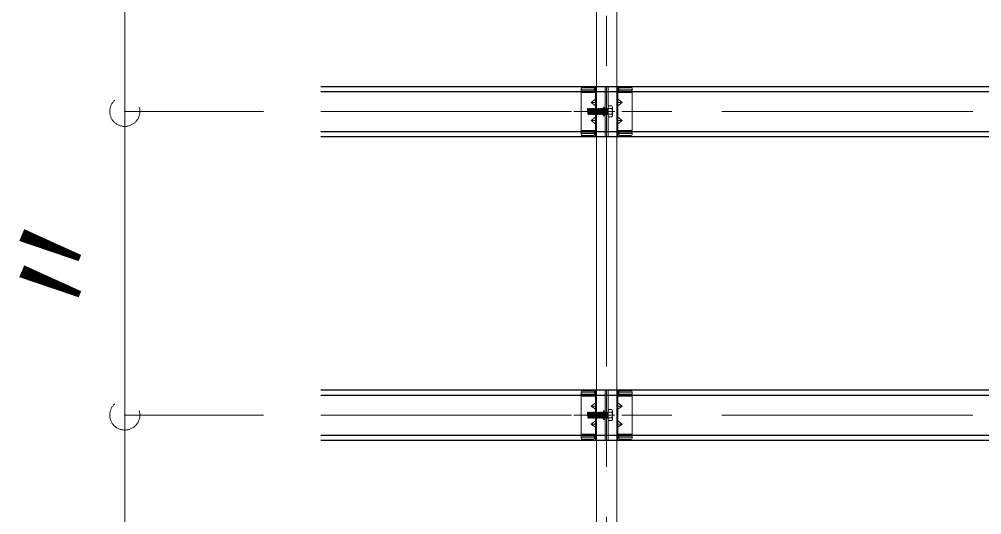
# Model space of a CAD drawing. Units: millimetres, scale not verified. Extents: x -9750 to 9750, y -6984 to 6875.
# Drawn here: x -4618 to -3658, y -3225 to -2730 of the extents above; entities that cross this region are included whole.
import ezdxf
from ezdxf.enums import TextEntityAlignment as Align

# ---------------------------------------------------------------- set-up
doc = ezdxf.new("R2010")
doc.units = ezdxf.units.MM
doc.header["$LTSCALE"] = 50
doc.header["$PDMODE"] = 32
doc.header["$PDSIZE"] = 30
doc.linetypes.add('CHAIN1', pattern=[8, 5, -1, 1, -1])
doc.linetypes.add('DASHED1', pattern=[1.8, 1.2, -0.6])
for name, color, linetype, lineweight in [('8-0_中心線', 4, 'CHAIN1', 9), ('8-2_野縁受け', 3, 'Continuous', 18), ('8-3_野縁', 2, 'Continuous', 25), ('8-5_寸法', 3, 'DASHED1', 18), ('8-A_クリップ', 7, 'Continuous', 18)]:
    doc.layers.add(name, color=color, linetype=linetype, lineweight=lineweight)
doc.styles.add('ＭＳ ゴシック', font='')
doc.styles.get('ＭＳ ゴシック').set_extended_font_data('MS Gothic')

msp = doc.modelspace()

# ---------------------------------------------------------------- linework, layer by layer
at = {"layer": '8-0_中心線'}
for p, q in [((-4032.19, -5076.83), (-4032.19, -1818.48)), ((-4317.19, -2822.29), (-1347.18, -2822.29)), ((-4064.9, -2822.29), (-4024.15, -2822.29)), ((-4317.19, -3125.29), (-1347.18, -3125.29)), ((-4064.9, -3125.29), (-4024.15, -3125.29))]:
    msp.add_line(p, q, dxfattribs=at)
at = {"layer": '8-2_野縁受け'}
for p, q in [((-4042.19, -5076.83), (-4042.19, -2028.54)), ((-4022.19, -5076.83), (-4022.19, -2028.54))]:
    msp.add_line(p, q, dxfattribs=at)
at = {"layer": '8-3_野縁'}
for p, q in [((-4317.19, -2797.29), (-1347.18, -2797.29)), ((-4317.19, -2802.28), (-1347.18, -2802.28)), ((-4317.19, -2842.29), (-1347.18, -2842.29)), ((-4317.19, -2847.29), (-1347.18, -2847.29)), ((-4317.19, -3100.29), (-1347.18, -3100.29)), ((-4317.19, -3105.29), (-1347.18, -3105.29)), ((-4317.19, -3145.29), (-1347.18, -3145.29)), ((-4317.19, -3150.29), (-1347.18, -3150.29))]:
    msp.add_line(p, q, dxfattribs=at)
at = {"layer": '8-5_寸法', "color": 4, "linetype": 'Continuous'}
for points in [[(-4512.63, -2822.29), (-4512.63, -2519.29), (-4512.63, -2216.29)], [(-4512.63, -3125.29), (-4512.63, -2822.29), (-4374.45, -2822.29)], [(-4512.63, -3428.28), (-4512.63, -3125.29), (-4374.45, -3125.29)]]:
    msp.add_lwpolyline(points, dxfattribs=at)
at = {"layer": '8-5_寸法', "color": 7}
for p in [(-4512.63, -2822.29), (-4512.63, -3125.29)]:
    msp.add_point(p, dxfattribs=at)
at = {"layer": '8-A_クリップ'}
for p, q in [((-4057.59, -2799.1), (-4057.59, -2822.29)), ((-4044.19, -2801.64), (-4057.59, -2801.64)), ((-4044.99, -2798.3), (-4056.79, -2798.3)), ((-4044.99, -2800.09), (-4056.79, -2800.09)), ((-4044.19, -2799.17), (-4044.19, -2803.29)), ((-4044.19, -2799.17), (-4044.19, -2803.29)), ((-4043.19, -2797.29), (-4043.19, -2822.29)), ((-4043.19, -2797.29), (-4032.19, -2797.29)), ((-4033.79, -2797.29), (-4033.79, -2822.29)), ((-4032.19, -2797.29), (-4032.19, -2822.29)), ((-4021.19, -2797.29), (-4032.19, -2797.29)), ((-4032.19, -2797.29), (-4032.19, -2822.29)), ((-4030.59, -2797.29), (-4030.59, -2822.29)), ((-4021.19, -2797.29), (-4021.19, -2822.29)), ((-4020.19, -2799.17), (-4020.19, -2803.29)), ((-4020.19, -2799.17), (-4020.19, -2803.29)), ((-4020.19, -2801.64), (-4006.79, -2801.64)), ((-4019.39, -2798.3), (-4007.59, -2798.3)), ((-4019.39, -2800.09), (-4007.59, -2800.09)), ((-4006.79, -2799.1), (-4006.79, -2822.29)), ((-4057.59, -2803.29), (-4044.19, -2803.29)), ((-4047.67, -2813.29), (-4043.19, -2810.04)), ((-4044.19, -2803.29), (-4043.19, -2803.29)), ((-4020.19, -2803.29), (-4021.19, -2803.29)), ((-4016.71, -2813.29), (-4021.19, -2810.04)), ((-4006.79, -2803.29), (-4020.19, -2803.29)), ((-4051.21, -2819.66), (-4050.84, -2819.28)), ((-4051.21, -2819.66), (-4050.84, -2824.91)), ((-4050.84, -2819.28), (-4050.46, -2819.66)), ((-4050.46, -2819.66), (-4050.09, -2824.91)), ((-4050.09, -2819.66), (-4049.71, -2824.91)), ((-4049.34, -2819.66), (-4048.96, -2824.91)), ((-4048.96, -2819.66), (-4048.59, -2824.91)), ((-4048.21, -2819.66), (-4047.84, -2824.91)), ((-4047.84, -2819.66), (-4047.46, -2824.91)), ((-4047.67, -2813.29), (-4043.19, -2816.54)), ((-4047.67, -2813.29), (-4043.19, -2813.29)), ((-4047.09, -2819.66), (-4046.71, -2824.91)), ((-4047.09, -2819.66), (-4046.71, -2819.66)), ((-4046.71, -2819.66), (-4046.34, -2819.28)), ((-4046.71, -2819.66), (-4046.34, -2824.91)), ((-4046.34, -2819.28), (-4045.96, -2819.66)), ((-4045.96, -2819.66), (-4045.59, -2824.91)), ((-4045.59, -2819.66), (-4045.21, -2824.91)), ((-4044.84, -2819.66), (-4044.46, -2824.91)), ((-4044.46, -2819.66), (-4044.09, -2824.91)), ((-4043.71, -2819.66), (-4043.34, -2824.91)), ((-4043.34, -2819.66), (-4042.96, -2824.91)), ((-4042.59, -2819.66), (-4042.21, -2824.91)), ((-4042.21, -2819.66), (-4041.84, -2824.91)), ((-4041.46, -2819.66), (-4041.09, -2824.91)), ((-4041.09, -2819.66), (-4040.71, -2824.91)), ((-4040.34, -2819.66), (-4039.96, -2824.91)), ((-4039.96, -2819.66), (-4039.59, -2824.91)), ((-4039.21, -2819.66), (-4038.84, -2824.91)), ((-4039.21, -2819.66), (-4038.84, -2819.66)), ((-4038.84, -2819.66), (-4038.46, -2819.28)), ((-4038.84, -2819.66), (-4038.46, -2824.91)), ((-4038.46, -2819.28), (-4038.09, -2819.66)), ((-4038.09, -2819.66), (-4037.71, -2824.91)), ((-4037.71, -2819.66), (-4037.34, -2824.91)), ((-4036.96, -2819.66), (-4036.59, -2824.91)), ((-4036.59, -2819.66), (-4036.21, -2824.91)), ((-4035.84, -2819.66), (-4035.46, -2824.91)), ((-4035.84, -2819.66), (-4035.46, -2819.66)), ((-4035.46, -2819.66), (-4035.39, -2819.59)), ((-4035.46, -2819.66), (-4035.39, -2820.71)), ((-4027.19, -2819.51), (-4030.59, -2819.51)), ((-4026.39, -2826.44), (-4026.39, -2818.13)), ((-4016.71, -2813.29), (-4021.19, -2816.54)), ((-4016.71, -2813.29), (-4021.19, -2813.29)), ((-4057.59, -2845.47), (-4057.59, -2822.29)), ((-4050.84, -2824.91), (-4050.46, -2825.28)), ((-4050.46, -2825.28), (-4050.09, -2824.91)), ((-4047.67, -2831.29), (-4043.19, -2828.04)), ((-4043.19, -2847.29), (-4043.19, -2822.29)), ((-4038.84, -2824.91), (-4038.46, -2824.91)), ((-4035.46, -2824.91), (-4035.39, -2824.91)), ((-4035.39, -2826.59), (-4033.79, -2826.59)), ((-4033.79, -2847.29), (-4033.79, -2822.29)), ((-4032.19, -2847.29), (-4032.19, -2822.29)), ((-4032.19, -2847.29), (-4032.19, -2822.29)), ((-4030.59, -2847.29), (-4030.59, -2822.29)), ((-4027.19, -2825.06), (-4030.59, -2825.06)), ((-4021.19, -2847.29), (-4021.19, -2822.29)), ((-4016.71, -2831.29), (-4021.19, -2828.04)), ((-4006.79, -2845.47), (-4006.79, -2822.29)), ((-4047.67, -2831.29), (-4043.19, -2834.54)), ((-4047.67, -2831.29), (-4043.19, -2831.29)), ((-4016.71, -2831.29), (-4021.19, -2834.54)), ((-4016.71, -2831.29), (-4021.19, -2831.29)), ((-4057.59, -2841.29), (-4044.19, -2841.29)), ((-4044.19, -2842.94), (-4057.59, -2842.94)), ((-4044.99, -2844.48), (-4056.79, -2844.48)), ((-4044.99, -2846.27), (-4056.79, -2846.27)), ((-4044.19, -2841.29), (-4043.19, -2841.29)), ((-4044.19, -2845.4), (-4044.19, -2841.29)), ((-4043.19, -2847.29), (-4032.19, -2847.29)), ((-4021.19, -2847.29), (-4032.19, -2847.29)), ((-4020.19, -2841.29), (-4021.19, -2841.29)), ((-4020.19, -2845.4), (-4020.19, -2841.29)), ((-4006.79, -2841.29), (-4020.19, -2841.29)), ((-4020.19, -2842.94), (-4006.79, -2842.94)), ((-4019.39, -2844.48), (-4007.59, -2844.48)), ((-4019.39, -2846.27), (-4007.59, -2846.27)), ((-4057.59, -3102.1), (-4057.59, -3125.29)), ((-4044.19, -3104.64), (-4057.59, -3104.64)), ((-4057.59, -3106.29), (-4044.19, -3106.29)), ((-4044.99, -3101.3), (-4056.79, -3101.3)), ((-4044.99, -3103.09), (-4056.79, -3103.09)), ((-4044.19, -3102.17), (-4044.19, -3106.29)), ((-4044.19, -3102.17), (-4044.19, -3106.29)), ((-4044.19, -3106.29), (-4043.19, -3106.29)), ((-4043.19, -3100.29), (-4043.19, -3125.29)), ((-4043.19, -3100.29), (-4032.19, -3100.29)), ((-4033.79, -3100.29), (-4033.79, -3125.29)), ((-4032.19, -3100.29), (-4032.19, -3125.29)), ((-4021.19, -3100.29), (-4032.19, -3100.29)), ((-4032.19, -3100.29), (-4032.19, -3125.29)), ((-4030.59, -3100.29), (-4030.59, -3125.29)), ((-4021.19, -3100.29), (-4021.19, -3125.29)), ((-4020.19, -3106.29), (-4021.19, -3106.29)), ((-4020.19, -3102.17), (-4020.19, -3106.29)), ((-4020.19, -3102.17), (-4020.19, -3106.29)), ((-4020.19, -3104.64), (-4006.79, -3104.64)), ((-4006.79, -3106.29), (-4020.19, -3106.29)), ((-4019.39, -3101.3), (-4007.59, -3101.3)), ((-4019.39, -3103.09), (-4007.59, -3103.09)), ((-4006.79, -3102.1), (-4006.79, -3125.29)), ((-4047.67, -3116.29), (-4043.19, -3113.04)), ((-4047.67, -3116.29), (-4043.19, -3119.54)), ((-4047.67, -3116.29), (-4043.19, -3116.29)), ((-4016.71, -3116.29), (-4021.19, -3113.04)), ((-4016.71, -3116.29), (-4021.19, -3119.54)), ((-4016.71, -3116.29), (-4021.19, -3116.29)), ((-4057.59, -3148.47), (-4057.59, -3125.29)), ((-4051.21, -3122.66), (-4050.84, -3122.29)), ((-4051.21, -3122.66), (-4050.84, -3127.91)), ((-4050.84, -3122.29), (-4050.46, -3122.66)), ((-4050.84, -3127.91), (-4050.46, -3128.29)), ((-4050.46, -3122.66), (-4050.09, -3127.91)), ((-4050.46, -3128.29), (-4050.09, -3127.91)), ((-4050.09, -3122.66), (-4049.71, -3127.91)), ((-4049.34, -3122.66), (-4048.96, -3127.91)), ((-4048.96, -3122.66), (-4048.59, -3127.91)), ((-4048.21, -3122.66), (-4047.84, -3127.91)), ((-4047.84, -3122.66), (-4047.46, -3127.91)), ((-4047.09, -3122.66), (-4046.71, -3127.91)), ((-4047.09, -3122.66), (-4046.71, -3122.66)), ((-4046.71, -3122.66), (-4046.34, -3122.29)), ((-4046.71, -3122.66), (-4046.34, -3127.91)), ((-4046.34, -3122.29), (-4045.96, -3122.66)), ((-4045.96, -3122.66), (-4045.59, -3127.91)), ((-4045.59, -3122.66), (-4045.21, -3127.91)), ((-4044.84, -3122.66), (-4044.46, -3127.91)), ((-4044.46, -3122.66), (-4044.09, -3127.91)), ((-4043.71, -3122.66), (-4043.34, -3127.91)), ((-4043.34, -3122.66), (-4042.96, -3127.91)), ((-4043.19, -3150.29), (-4043.19, -3125.29)), ((-4042.59, -3122.66), (-4042.21, -3127.91)), ((-4042.21, -3122.66), (-4041.84, -3127.91)), ((-4041.46, -3122.66), (-4041.09, -3127.91)), ((-4041.09, -3122.66), (-4040.71, -3127.91)), ((-4040.34, -3122.66), (-4039.96, -3127.91)), ((-4039.96, -3122.66), (-4039.59, -3127.91)), ((-4039.21, -3122.66), (-4038.84, -3127.91)), ((-4039.21, -3122.66), (-4038.84, -3122.66)), ((-4038.84, -3122.66), (-4038.46, -3122.29)), ((-4038.84, -3122.66), (-4038.46, -3127.91)), ((-4038.84, -3127.91), (-4038.46, -3127.91)), ((-4038.46, -3122.29), (-4038.09, -3122.66)), ((-4038.09, -3122.66), (-4037.71, -3127.91)), ((-4037.71, -3122.66), (-4037.34, -3127.91)), ((-4036.96, -3122.66), (-4036.59, -3127.91)), ((-4036.59, -3122.66), (-4036.21, -3127.91)), ((-4035.84, -3122.66), (-4035.46, -3127.91)), ((-4035.84, -3122.66), (-4035.46, -3122.66)), ((-4035.46, -3122.66), (-4035.39, -3122.58)), ((-4035.46, -3122.66), (-4035.39, -3123.71)), ((-4035.46, -3127.91), (-4035.39, -3127.91)), ((-4033.79, -3150.29), (-4033.79, -3125.29)), ((-4032.19, -3150.29), (-4032.19, -3125.29)), ((-4032.19, -3150.29), (-4032.19, -3125.29)), ((-4027.19, -3122.51), (-4030.59, -3122.51)), ((-4030.59, -3150.29), (-4030.59, -3125.29)), ((-4027.19, -3128.06), (-4030.59, -3128.06)), ((-4026.39, -3129.44), (-4026.39, -3121.13)), ((-4021.19, -3150.29), (-4021.19, -3125.29)), ((-4006.79, -3148.47), (-4006.79, -3125.29)), ((-4047.67, -3134.28), (-4043.19, -3131.03)), ((-4047.67, -3134.28), (-4043.19, -3137.53)), ((-4047.67, -3134.28), (-4043.19, -3134.28)), ((-4035.39, -3129.58), (-4033.79, -3129.58)), ((-4016.71, -3134.28), (-4021.19, -3131.03)), ((-4016.71, -3134.28), (-4021.19, -3137.53)), ((-4016.71, -3134.28), (-4021.19, -3134.28)), ((-4057.59, -3144.29), (-4044.19, -3144.29)), ((-4044.19, -3145.94), (-4057.59, -3145.94)), ((-4044.99, -3147.48), (-4056.79, -3147.48)), ((-4044.19, -3144.29), (-4043.19, -3144.29)), ((-4044.19, -3148.4), (-4044.19, -3144.29)), ((-4020.19, -3144.29), (-4021.19, -3144.29)), ((-4020.19, -3148.4), (-4020.19, -3144.29)), ((-4006.79, -3144.29), (-4020.19, -3144.29)), ((-4020.19, -3145.94), (-4006.79, -3145.94)), ((-4019.39, -3147.48), (-4007.59, -3147.48)), ((-4044.99, -3149.27), (-4056.79, -3149.27)), ((-4043.19, -3150.29), (-4032.19, -3150.29)), ((-4021.19, -3150.29), (-4032.19, -3150.29)), ((-4019.39, -3149.27), (-4007.59, -3149.27))]:
    msp.add_line(p, q, dxfattribs=at)
at = {"layer": '8-A_クリップ', "linetype": 'DASHED1'}
for p, q in [((-4035.39, -2819.28), (-4033.79, -2819.28)), ((-4035.39, -2819.59), (-4035.09, -2819.28)), ((-4035.09, -2819.28), (-4034.71, -2819.66)), ((-4034.71, -2819.66), (-4034.34, -2824.91)), ((-4034.34, -2819.66), (-4033.96, -2824.91)), ((-4033.59, -2819.66), (-4033.21, -2824.91)), ((-4033.21, -2819.66), (-4032.84, -2824.91)), ((-4032.46, -2819.66), (-4032.09, -2824.91)), ((-4032.09, -2819.66), (-4031.71, -2824.91)), ((-4031.34, -2819.66), (-4030.96, -2824.91)), ((-4030.96, -2819.66), (-4030.59, -2824.91)), ((-4030.59, -2819.28), (-4030.59, -2825.28)), ((-4035.39, -2825.29), (-4033.79, -2825.29)), ((-4030.96, -2824.91), (-4030.59, -2824.91)), ((-4035.39, -3122.29), (-4033.79, -3122.29)), ((-4035.39, -3122.58), (-4035.09, -3122.29)), ((-4035.39, -3128.29), (-4033.79, -3128.29)), ((-4035.09, -3122.29), (-4034.71, -3122.66)), ((-4034.71, -3122.66), (-4034.34, -3127.91)), ((-4034.34, -3122.66), (-4033.96, -3127.91)), ((-4033.59, -3122.66), (-4033.21, -3127.91)), ((-4033.21, -3122.66), (-4032.84, -3127.91)), ((-4032.46, -3122.66), (-4032.09, -3127.91)), ((-4032.09, -3122.66), (-4031.71, -3127.91)), ((-4031.34, -3122.66), (-4030.96, -3127.91)), ((-4030.96, -3122.66), (-4030.59, -3127.91)), ((-4030.96, -3127.91), (-4030.59, -3127.91)), ((-4030.59, -3122.29), (-4030.59, -3128.29))]:
    msp.add_line(p, q, dxfattribs=at)
at = {"layer": '8-A_クリップ'}
for points in [[(-4050.46, -2819.66), (-4050.09, -2819.66), (-4049.71, -2819.28), (-4049.34, -2819.66)], [(-4049.34, -2819.66), (-4048.96, -2819.66), (-4048.59, -2819.28), (-4048.21, -2819.66)], [(-4048.21, -2819.66), (-4047.84, -2819.66), (-4047.46, -2819.28), (-4047.09, -2819.66)], [(-4045.96, -2819.66), (-4045.59, -2819.66), (-4045.21, -2819.28), (-4044.84, -2819.66)], [(-4044.84, -2819.66), (-4044.46, -2819.66), (-4044.09, -2819.28), (-4043.71, -2819.66)], [(-4043.71, -2819.66), (-4043.34, -2819.66), (-4042.96, -2819.28), (-4042.59, -2819.66)], [(-4042.59, -2819.66), (-4042.21, -2819.66), (-4041.84, -2819.28), (-4041.46, -2819.66)], [(-4041.46, -2819.66), (-4041.09, -2819.66), (-4040.71, -2819.28), (-4040.34, -2819.66)], [(-4040.34, -2819.66), (-4039.96, -2819.66), (-4039.59, -2819.28), (-4039.21, -2819.66)], [(-4038.09, -2819.66), (-4037.71, -2819.66), (-4037.34, -2819.28), (-4036.96, -2819.66)], [(-4036.96, -2819.66), (-4036.59, -2819.66), (-4036.21, -2819.28), (-4035.84, -2819.66)], [(-4035.39, -2826.59), (-4035.39, -2817.99), (-4033.79, -2817.99)], [(-4027.19, -2827.83), (-4030.59, -2827.83), (-4030.59, -2816.74), (-4027.19, -2816.74)], [(-4050.09, -2824.91), (-4049.71, -2824.91), (-4049.34, -2825.28), (-4048.96, -2824.91)], [(-4048.96, -2824.91), (-4048.59, -2824.91), (-4048.21, -2825.28), (-4047.84, -2824.91)], [(-4047.84, -2824.91), (-4047.46, -2824.91), (-4047.09, -2825.28)], [(-4047.09, -2825.28), (-4046.71, -2824.91), (-4046.34, -2824.91)], [(-4046.34, -2824.91), (-4045.96, -2825.28), (-4045.59, -2824.91)], [(-4045.59, -2824.91), (-4045.21, -2824.91), (-4044.84, -2825.28), (-4044.46, -2824.91)], [(-4044.46, -2824.91), (-4044.09, -2824.91), (-4043.71, -2825.28), (-4043.34, -2824.91)], [(-4043.34, -2824.91), (-4042.96, -2824.91), (-4042.59, -2825.28), (-4042.21, -2824.91)], [(-4042.21, -2824.91), (-4041.84, -2824.91), (-4041.46, -2825.28), (-4041.09, -2824.91)], [(-4041.09, -2824.91), (-4040.71, -2824.91), (-4040.34, -2825.28), (-4039.96, -2824.91)], [(-4039.96, -2824.91), (-4039.59, -2824.91), (-4039.21, -2825.28), (-4038.84, -2824.91)], [(-4038.46, -2824.91), (-4038.09, -2825.28), (-4037.71, -2824.91)], [(-4037.71, -2824.91), (-4037.34, -2824.91), (-4036.96, -2825.28), (-4036.59, -2824.91)], [(-4036.59, -2824.91), (-4036.21, -2824.91), (-4035.84, -2825.28), (-4035.46, -2824.91)], [(-4050.46, -3122.66), (-4050.09, -3122.66), (-4049.71, -3122.29), (-4049.34, -3122.66)], [(-4050.09, -3127.91), (-4049.71, -3127.91), (-4049.34, -3128.29), (-4048.96, -3127.91)], [(-4049.34, -3122.66), (-4048.96, -3122.66), (-4048.59, -3122.29), (-4048.21, -3122.66)], [(-4048.96, -3127.91), (-4048.59, -3127.91), (-4048.21, -3128.29), (-4047.84, -3127.91)], [(-4048.21, -3122.66), (-4047.84, -3122.66), (-4047.46, -3122.29), (-4047.09, -3122.66)], [(-4047.84, -3127.91), (-4047.46, -3127.91), (-4047.09, -3128.29)], [(-4047.09, -3128.29), (-4046.71, -3127.91), (-4046.34, -3127.91)], [(-4046.34, -3127.91), (-4045.96, -3128.29), (-4045.59, -3127.91)], [(-4045.96, -3122.66), (-4045.59, -3122.66), (-4045.21, -3122.29), (-4044.84, -3122.66)], [(-4045.59, -3127.91), (-4045.21, -3127.91), (-4044.84, -3128.29), (-4044.46, -3127.91)], [(-4044.84, -3122.66), (-4044.46, -3122.66), (-4044.09, -3122.29), (-4043.71, -3122.66)], [(-4044.46, -3127.91), (-4044.09, -3127.91), (-4043.71, -3128.29), (-4043.34, -3127.91)], [(-4043.71, -3122.66), (-4043.34, -3122.66), (-4042.96, -3122.29), (-4042.59, -3122.66)], [(-4043.34, -3127.91), (-4042.96, -3127.91), (-4042.59, -3128.29), (-4042.21, -3127.91)], [(-4042.59, -3122.66), (-4042.21, -3122.66), (-4041.84, -3122.29), (-4041.46, -3122.66)], [(-4042.21, -3127.91), (-4041.84, -3127.91), (-4041.46, -3128.29), (-4041.09, -3127.91)], [(-4041.46, -3122.66), (-4041.09, -3122.66), (-4040.71, -3122.29), (-4040.34, -3122.66)], [(-4041.09, -3127.91), (-4040.71, -3127.91), (-4040.34, -3128.29), (-4039.96, -3127.91)], [(-4040.34, -3122.66), (-4039.96, -3122.66), (-4039.59, -3122.29), (-4039.21, -3122.66)], [(-4039.96, -3127.91), (-4039.59, -3127.91), (-4039.21, -3128.29), (-4038.84, -3127.91)], [(-4038.46, -3127.91), (-4038.09, -3128.29), (-4037.71, -3127.91)], [(-4038.09, -3122.66), (-4037.71, -3122.66), (-4037.34, -3122.29), (-4036.96, -3122.66)], [(-4037.71, -3127.91), (-4037.34, -3127.91), (-4036.96, -3128.29), (-4036.59, -3127.91)], [(-4036.96, -3122.66), (-4036.59, -3122.66), (-4036.21, -3122.29), (-4035.84, -3122.66)], [(-4036.59, -3127.91), (-4036.21, -3127.91), (-4035.84, -3128.29), (-4035.46, -3127.91)], [(-4035.39, -3129.58), (-4035.39, -3120.99), (-4033.79, -3120.99)], [(-4027.19, -3130.83), (-4030.59, -3130.83), (-4030.59, -3119.74), (-4027.19, -3119.74)]]:
    msp.add_lwpolyline(points, dxfattribs=at)
at = {"layer": '8-A_クリップ', "linetype": 'DASHED1'}
for points in [[(-4035.39, -2824.91), (-4035.09, -2824.91), (-4035.39, -2820.71)], [(-4034.71, -2819.66), (-4034.34, -2819.66), (-4033.96, -2819.28), (-4033.59, -2819.66)], [(-4033.59, -2819.66), (-4033.21, -2819.66), (-4032.84, -2819.28), (-4032.46, -2819.66)], [(-4032.46, -2819.66), (-4032.09, -2819.66), (-4031.71, -2819.28), (-4031.34, -2819.66)], [(-4031.34, -2819.66), (-4030.96, -2819.66), (-4030.59, -2819.28)], [(-4035.09, -2824.91), (-4034.71, -2825.28), (-4034.34, -2824.91)], [(-4034.34, -2824.91), (-4033.96, -2824.91), (-4033.59, -2825.28), (-4033.21, -2824.91)], [(-4033.21, -2824.91), (-4032.84, -2824.91), (-4032.46, -2825.28), (-4032.09, -2824.91)], [(-4032.09, -2824.91), (-4031.71, -2824.91), (-4031.34, -2825.28), (-4030.96, -2824.91)], [(-4035.39, -3127.91), (-4035.09, -3127.91), (-4035.39, -3123.71)], [(-4035.09, -3127.91), (-4034.71, -3128.29), (-4034.34, -3127.91)], [(-4034.71, -3122.66), (-4034.34, -3122.66), (-4033.96, -3122.29), (-4033.59, -3122.66)], [(-4034.34, -3127.91), (-4033.96, -3127.91), (-4033.59, -3128.29), (-4033.21, -3127.91)], [(-4033.59, -3122.66), (-4033.21, -3122.66), (-4032.84, -3122.29), (-4032.46, -3122.66)], [(-4033.21, -3127.91), (-4032.84, -3127.91), (-4032.46, -3128.29), (-4032.09, -3127.91)], [(-4032.46, -3122.66), (-4032.09, -3122.66), (-4031.71, -3122.29), (-4031.34, -3122.66)], [(-4032.09, -3127.91), (-4031.71, -3127.91), (-4031.34, -3128.29), (-4030.96, -3127.91)], [(-4031.34, -3122.66), (-4030.96, -3122.66), (-4030.59, -3122.29)]]:
    msp.add_lwpolyline(points, dxfattribs=at)
at = {"layer": '8-A_クリップ'}
for centre, radius, start, end in [((-4056.79, -2799.1), 0.8, 90, 180), ((-4056.79, -2800.89), 0.8, 90, 180), ((-4044.99, -2799.1), 0.8, 0, 90), ((-4044.99, -2800.89), 0.8, 0, 90), ((-4019.39, -2799.1), 0.8, 90, 180), ((-4019.39, -2800.89), 0.8, 90, 180), ((-4007.59, -2799.1), 0.8, 0, 90), ((-4007.59, -2800.89), 0.8, 0, 90), ((-4027.99, -2818.13), 1.6, 299.99998, 59.99998), ((-4031.59, -2822.29), 5.2, 327.79576, 32.20422), ((-4027.99, -2826.44), 1.6, 299.99998, 60), ((-4056.79, -2843.68), 0.8, 180, 270), ((-4056.79, -2845.47), 0.8, 180, 270), ((-4044.99, -2843.68), 0.8, 270, 0), ((-4044.99, -2845.47), 0.8, 270, 0), ((-4019.39, -2843.68), 0.8, 180, 270), ((-4019.39, -2845.47), 0.8, 180, 270), ((-4007.59, -2843.68), 0.8, 270, 0), ((-4007.59, -2845.47), 0.8, 270, 0), ((-4056.79, -3102.1), 0.8, 90, 180), ((-4056.79, -3103.89), 0.8, 90, 180), ((-4044.99, -3102.1), 0.8, 0, 90), ((-4044.99, -3103.89), 0.8, 0, 90), ((-4019.39, -3102.1), 0.8, 90, 180), ((-4019.39, -3103.89), 0.8, 90, 180), ((-4007.59, -3102.1), 0.8, 0, 90), ((-4007.59, -3103.89), 0.8, 0, 90), ((-4027.99, -3121.13), 1.6, 299.99998, 59.99998), ((-4031.59, -3125.28), 5.2, 327.79576, 32.20422), ((-4027.99, -3129.44), 1.6, 299.99998, 60), ((-4056.79, -3146.68), 0.8, 180, 270), ((-4044.99, -3146.68), 0.8, 270, 0), ((-4019.39, -3146.68), 0.8, 180, 270), ((-4007.59, -3146.68), 0.8, 270, 0), ((-4056.79, -3148.47), 0.8, 180, 270), ((-4044.99, -3148.47), 0.8, 270, 0), ((-4019.39, -3148.47), 0.8, 180, 270), ((-4007.59, -3148.47), 0.8, 270, 0)]:
    msp.add_arc(centre, radius, start, end, dxfattribs=at)

# ---------------------------------------------------------------- texts
at = {"layer": '8-5_寸法', "color": 4, "style": 'ＭＳ ゴシック'}
msp.add_text('〃', height=91.64, rotation=90, dxfattribs=at).set_placement((-4512.63, -3036.29), align=Align.BOTTOM_LEFT)

doc.saveas('drawing.dxf')
